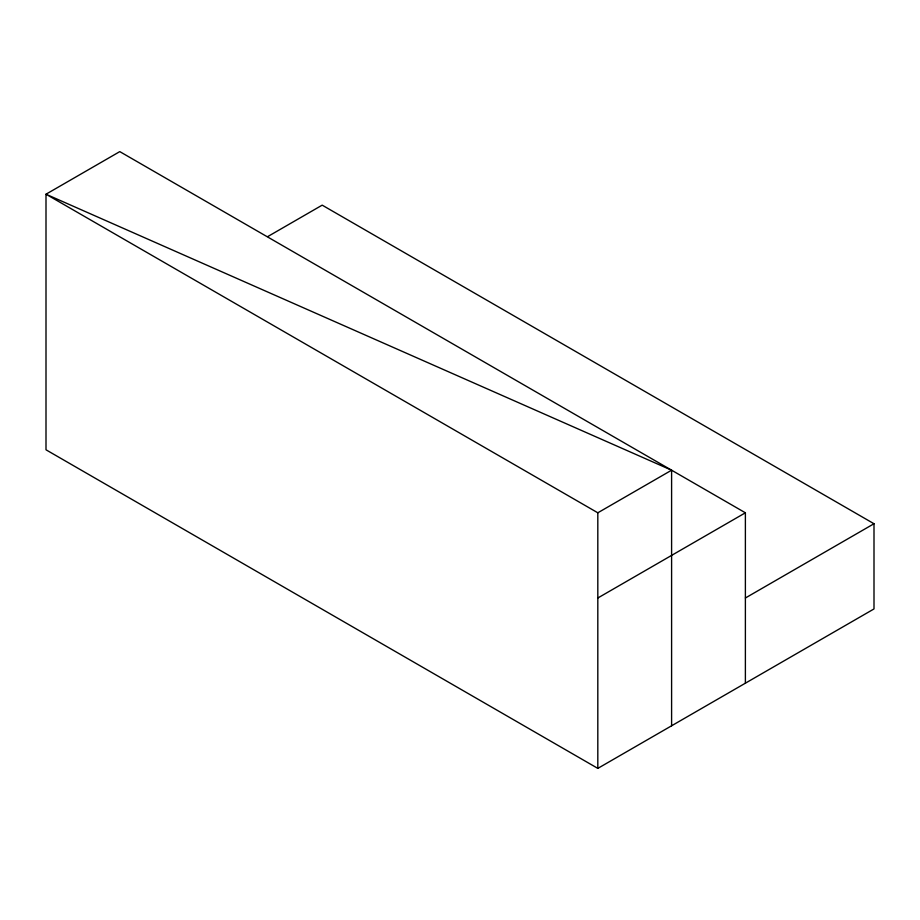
<?xml version="1.0" encoding="UTF-8"?>
<svg xmlns="http://www.w3.org/2000/svg" width="920" height="920" viewBox="0 0 920 920"><rect width="100%" height="100%" fill="white"/><g stroke="black" fill="none" stroke-linecap="round" stroke-linejoin="round"><path stroke-width="1.38" d="M267.766 236.566L322.184 205.148L874 523.733L874 608.936L597.816 768.384L46 449.799L46 194.212L119.784 151.616L745.384 512.797L745.384 683.192M671.6 470.2L46 194.212L597.816 512.797L671.6 470.2L671.6 725.788M597.816 598L745.384 512.797M745.384 598L874 523.733M597.816 512.797L597.816 768.384"/></g></svg>
